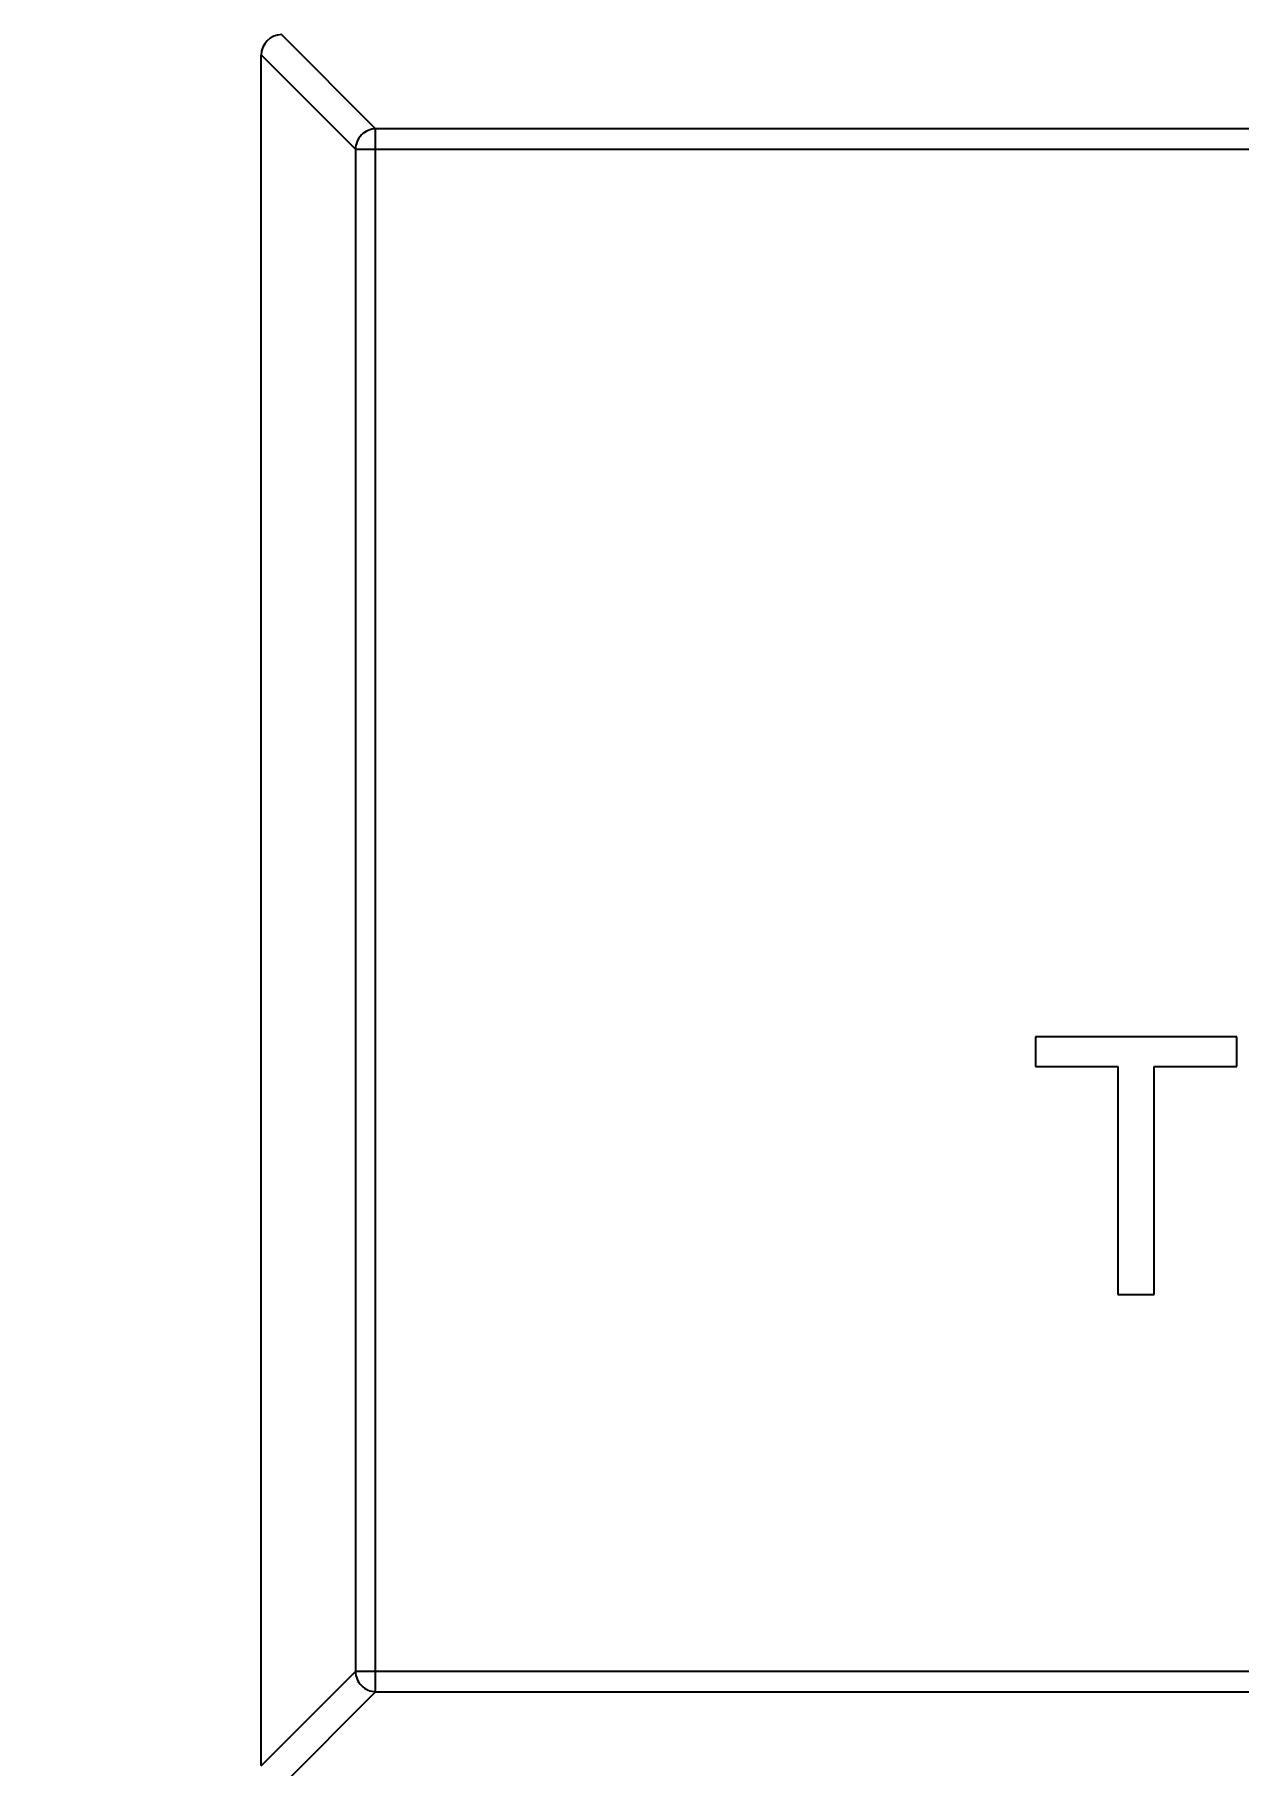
# Model space of a CAD drawing. Header units: inches. Extents: x -36 to 490, y -51 to 98.
# Drawn here: x 419.68 to 420.848, y 22.427 to 24.107 of the extents above; entities that cross this region are included whole.
import ezdxf

# ---------------------------------------------------------------- set-up
doc = ezdxf.new("R2010")
doc.units = ezdxf.units.IN
doc.header["$LTSCALE"] = 1.21
doc.header["$MEASUREMENT"] = 0
doc.header["$PDMODE"] = 3
doc.header["$PDSIZE"] = 0.3125
doc.layers.get('0').update_dxf_attribs({"linetype": 'CONTINUOUS'})
doc.layers.get('Defpoints').update_dxf_attribs({"linetype": 'CONTINUOUS'})
doc.layers.add('DIM', color=3, linetype='CONTINUOUS')
doc.styles.get("Standard").update_dxf_attribs({"font": 'txt', "width": 0.8})
doc.dimstyles.get("Standard").update_dxf_attribs({"dimtxt": 0.15625, "dimasz": 0.1875, "dimexe": 0.125, "dimexo": 0.0625, "dimgap": 0.09, "dimtad": 0, "dimtih": 1, "dimtoh": 1, "dimzin": 4, "dimdsep": 46, "dimtxsty": 'Standard', "dimblk": '_FILLED', "dimblk1": '_FILLED', "dimblk2": '_FILLED', "dimcen": 0.09, "dimazin": 1, "dimtp": 0.01, "dimtm": 0.01, "dimtfac": 1, "dimtofl": 0, "dimtmove": 0, "dimatfit": 3, "dimldrblk": '_FILLED', "dimfxl": 1, "dimtolj": 1, "dimtzin": 4, "dimarcsym": 0})

# ---------------------------------------------------------------- blocks, each defined once
blk = doc.blocks.new('_FILLED')
at = {"color": 0, "linetype": 'ByBlock'}
blk.add_solid([(0, 0), (-1, 0.16667), (-1, -0.16667)], dxfattribs=at)
blk = doc.blocks.new('*D70')
at = {"layer": 'Defpoints', "color": 0}
for p in [(406.8003, 41.9888), (406.8003, -7.0611), (488.6342, -7.0611)]:
    blk.add_point(p, dxfattribs=at)
at = {"layer": 'DIM', "color": 0, "lineweight": -2}
for p, q in [((406.8628, 41.9888), (488.7592, 41.9888)), ((488.6342, 39.4488), (488.6342, 21.3872)), ((488.6342, -4.5211), (488.6342, 13.5405)), ((406.8628, -7.0611), (488.7592, -7.0611))]:
    blk.add_line(p, q, dxfattribs=at)
at = {"layer": 'DIM', "color": 0, "lineweight": -2, "xscale": 2.54, "yscale": 2.54, "zscale": 2.54}
for p, rotation in [((488.6342, 41.9888), 90), ((488.6342, -7.0611), 270)]:
    blk.add_blockref('_FILLED', p, dxfattribs=dict(at, rotation=rotation))
at = {"layer": 'DIM', "color": 0, "insert": (488.6342, 17.4638), "char_height": 2.5, "attachment_point": 5, "rotation": 90, "line_spacing_factor": 2.5}
blk.add_mtext('\\A1;49.05', dxfattribs=at)

msp = doc.modelspace()

# ---------------------------------------------------------------- linework, layer by layer
at = {"color": 7, "linetype": 'Continuous'}
for p, q in [((419.9192, 24.1072), (420.0106, 24.0158)), ((419.9909, 23.9961), (419.8995, 24.0875)), ((419.8995, 22.4272), (419.8995, 24.0872)), ((422.7884, 24.0158), (420.0106, 24.0158)), ((420.0106, 22.4987), (420.0106, 24.0158)), ((419.9909, 23.9961), (422.808, 23.9961)), ((419.9909, 23.9961), (419.9909, 22.5184)), ((420.8466, 23.1344), (420.6511, 23.1344)), ((420.6511, 23.1344), (420.6511, 23.1056)), ((420.8466, 23.1056), (420.8466, 23.1344)), ((420.6511, 23.1056), (420.7312, 23.1056)), ((420.7312, 23.1056), (420.7312, 22.8844)), ((420.7665, 23.1056), (420.8466, 23.1056)), ((420.7665, 22.8844), (420.7665, 23.1056)), ((420.7312, 22.8844), (420.7665, 22.8844)), ((419.8995, 22.4269), (419.9909, 22.5184)), ((422.808, 22.5184), (419.9909, 22.5184)), ((420.0106, 22.4987), (419.9192, 22.4072)), ((420.0106, 22.4987), (422.7884, 22.4987))]:
    msp.add_line(p, q, dxfattribs=at)
msp.add_arc((419.9195, 24.0872), 0.02, 90, 180, dxfattribs=at)
for points in [[(420.0106, 24.0158), (420.0081, 24.0157), (420.003, 24.0146), (419.9965, 24.0102), (419.9921, 24.0037), (419.991, 23.9986), (419.9909, 23.9961)], [(419.9909, 22.5184), (419.991, 22.5158), (419.9921, 22.5107), (419.9965, 22.5043), (420.003, 22.4999), (420.0081, 22.4987), (420.0106, 22.4987)]]:
    msp.add_open_spline(points, degree=3, knots=[0, 0, 0, 0, 0.249032, 0.5, 0.750968, 1, 1, 1, 1], dxfattribs=at)

# ---------------------------------------------------------------- dimensions: what is measured, and where the dimension line sits
at = {"layer": 'DIM'}
dim = msp.add_linear_dim(base=(488.6342, -7.0611), p1=(406.8003, 41.9888), p2=(406.8003, -7.0611), angle=90, dimstyle='Standard', override={"dimtxt": 2.5, "dimasz": 2.54, "dimtih": 0, "dimtoh": 0, "dimzin": 0, "dimcen": 0.198, "dimadec": 0, "dimazin": 0, "dimtp": 0, "dimtm": 0, "dimtdec": 4, "dimtzin": 0}, dxfattribs=at)
dim.commit()
dim.dimension.update_dxf_attribs({"geometry": '*D70', "text_midpoint": (488.6342, 17.4638)})

doc.saveas('drawing.dxf')
